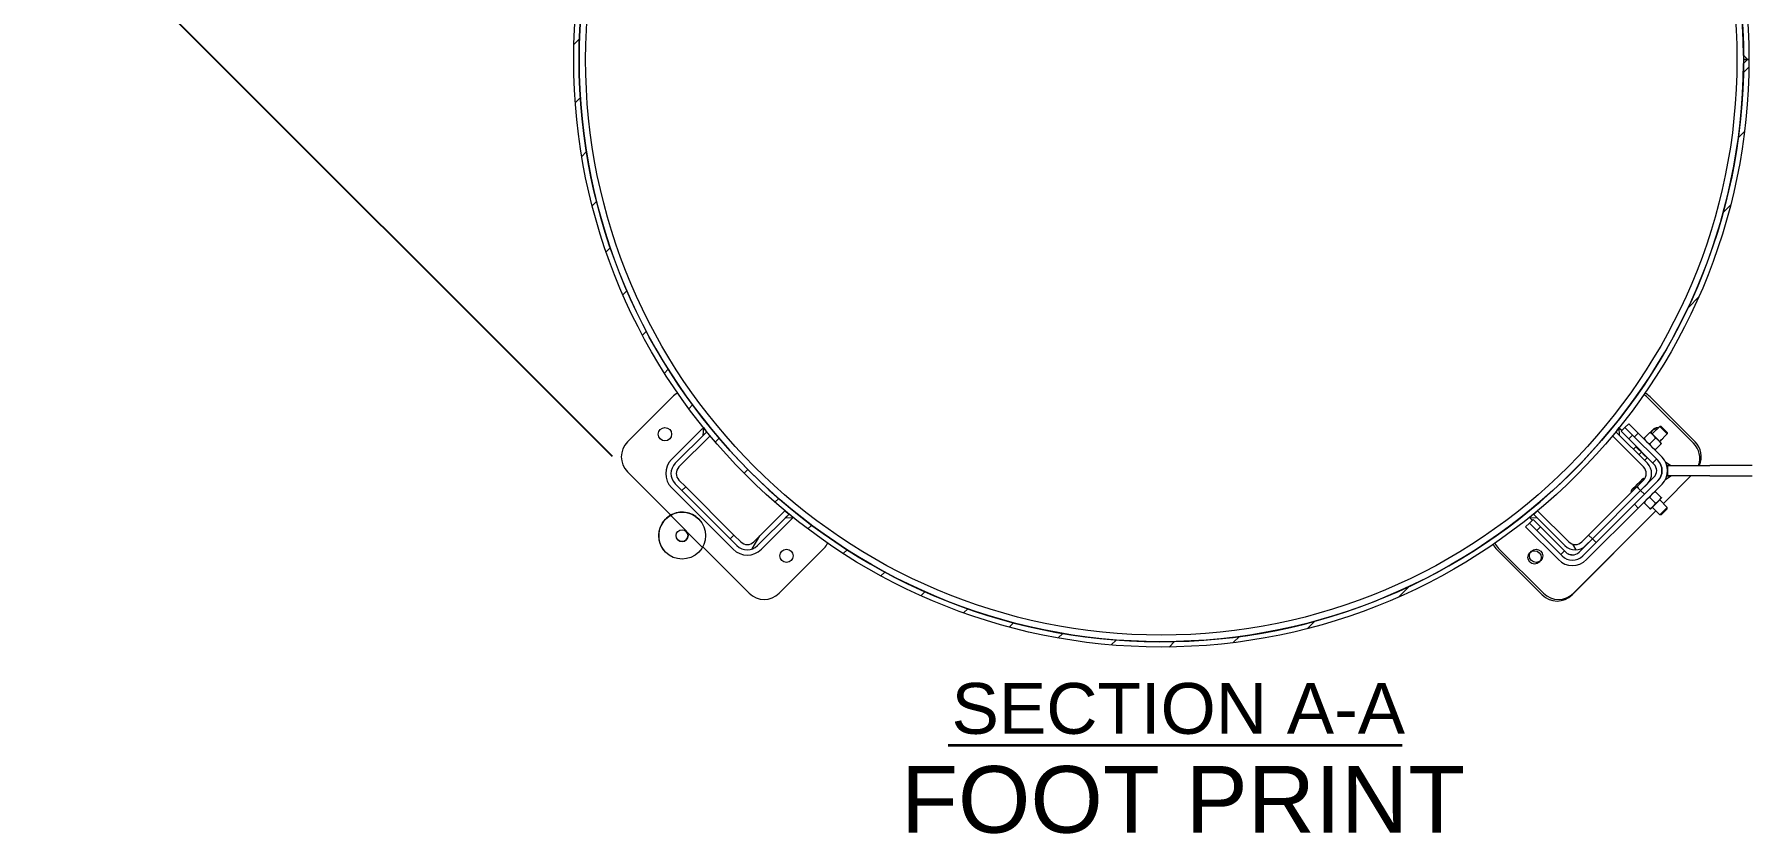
# Model space of a CAD drawing. Header units: inches. Extents: x 20 to 536, y 8 to 344.
# Drawn here: x 223.8 to 304.8, y 180.9 to 218.6 of the extents above; entities that cross this region are included whole.
import ezdxf

# ---------------------------------------------------------------- set-up
doc = ezdxf.new("R2010")
doc.units = ezdxf.units.IN
doc.header["$LTSCALE"] = 16
doc.header["$MEASUREMENT"] = 0
for name, color, linetype, lineweight in [('Dimension (ANSI)', 7, 'Continuous', 25), ('Hatch', 7, 'Continuous', 18), ('Symbol', 7, 'Continuous', 25), ('Visible', 7, 'Continuous', 18)]:
    doc.layers.add(name, color=color, linetype=linetype, lineweight=lineweight)
doc.styles.add('Standard D-E', font='arial.ttf')
doc.styles.add('Standard Large', font='arial.ttf')
doc.styles.add('Text Style242', font='arial.ttf')
doc.dimstyles.new('in [mm] D-E NeptuneBenson', dxfattribs={"dimscale": 16, "dimtxt": 0.15, "dimasz": 0.098425, "dimexe": 0.125, "dimexo": 0.063, "dimgap": 0.031496, "dimtad": 0, "dimtih": 1, "dimtoh": 1, "dimdec": 4, "dimrnd": 1e-08, "dimzin": 3, "dimdsep": 46, "dimlunit": 5, "dimtxsty": 'Standard D-E', "dimcen": 0.09, "dimdle": 0.393701, "dimclrd": 256, "dimclre": 256, "dimclrt": 256, "dimadec": 1, "dimazin": 1, "dimtfac": 1, "dimtofl": 0, "dimtmove": 0, "dimatfit": 3, "dimfxl": 1, "dimfrac": 1, "dimtolj": 1, "dimtzin": 4, "dimlwd": -1, "dimlwe": -1, "dimarcsym": 0})

# ---------------------------------------------------------------- blocks, each defined once
blk = doc.blocks.new('*D29')
at = {"layer": 'Defpoints', "color": 0, "transparency": 16777216}
for p in [(296.471, 242.647), (225.188, 224.571), (251.792, 197.967)]:
    blk.add_point(p, dxfattribs=at)
at = {"layer": 'Dimension (ANSI)', "transparency": 16777216}
for p, q in [((295.758, 243.359), (268.453, 270.664)), ((268.754, 268.137), (254.315, 253.698)), ((226.302, 225.684), (240.74, 240.123)), ((251.079, 198.68), (223.774, 225.985))]:
    blk.add_line(p, q, dxfattribs=at)
for points in [[(268.568, 268.322), (268.94, 267.951), (269.868, 269.25)], [(226.116, 225.87), (226.487, 225.499), (225.188, 224.571)]]:
    blk.add_solid(points, dxfattribs=at)
at = {"layer": 'Dimension (ANSI)', "transparency": 16777216, "char_height": 2.4, "attachment_point": 5, "rotation": 45, "style": 'Standard D-E'}
for s, insert in [('\\A1; 63{\\H1x;\\S3#16;} in', (245.423, 249.015)), ('\\A1;[1604.9 mm]', (248.972, 245.466))]:
    blk.add_mtext(s, dxfattribs=dict(at, insert=insert))

msp = doc.modelspace()

# ---------------------------------------------------------------- hatches: boundary and pattern name
at = {"layer": 'Hatch'}
h = msp.add_hatch(dxfattribs=at)
h.set_pattern_fill('ANSI31', color=256, scale=16, style=0)
edge = h.paths.add_edge_path()
edge.add_spline(control_points=[(304.50356, 217.62512), (304.53547, 217.59379), (304.5673, 217.56237), (304.63085, 217.49932), (304.66258, 217.46768), (304.69421, 217.43597)], knot_values=[-0.68216034, -0.68216034, -0.68216034, -0.68216034, -0.34137341, -0.34137341, 0, 0, 0, 0], degree=3, periodic=0)
edge.add_line((304.69421, 217.43597), (304.75421, 217.43597))
edge.add_ellipse((277.00219, 217.43596), major_axis=(0, 27.75202), ratio=1, start_angle=270, end_angle=308.7969739)
edge.add_ellipse((277.00219, 217.43596), major_axis=(-17.38838, 21.62912), ratio=1, start_angle=270, end_angle=270.5161423)
edge.add_ellipse((277.00219, 217.43596), major_axis=(-17.58252, 21.47161), ratio=1, start_angle=270, end_angle=281.3737575)
edge.add_ellipse((277.00219, 217.43596), major_axis=(-21.47161, 17.58252), ratio=1, start_angle=270, end_angle=270.5161423)
edge.add_ellipse((277.00219, 217.43596), major_axis=(-21.62912, 17.38838), ratio=1, start_angle=270, end_angle=347.5939579)
edge.add_ellipse((277.00219, 217.43596), major_axis=(-21.62912, -17.38838), ratio=1, start_angle=270, end_angle=270.5161423)
edge.add_ellipse((277.00219, 217.43596), major_axis=(-21.47161, -17.58252), ratio=1, start_angle=270, end_angle=281.3737575)
edge.add_ellipse((277.00219, 217.43596), major_axis=(-17.58252, -21.47161), ratio=1, start_angle=270, end_angle=270.5161423)
edge.add_ellipse((277.00219, 217.43596), major_axis=(-17.38838, -21.62912), ratio=1, start_angle=270, end_angle=347.5939579)
edge.add_ellipse((277.00219, 217.43596), major_axis=(17.38838, -21.62912), ratio=1, start_angle=270, end_angle=270.5161423)
edge.add_ellipse((277.00219, 217.43596), major_axis=(17.58252, -21.47161), ratio=1, start_angle=270, end_angle=281.3737575)
edge.add_ellipse((277.00219, 217.43596), major_axis=(21.47161, -17.58252), ratio=1, start_angle=270, end_angle=270.5161423)
edge.add_ellipse((277.00219, 217.43596), major_axis=(21.62912, -17.38838), ratio=1, start_angle=270, end_angle=347.5939579)
edge.add_ellipse((277.00219, 217.43596), major_axis=(21.62912, 17.38838), ratio=1, start_angle=270, end_angle=270.5161423)
edge.add_ellipse((277.00219, 217.43596), major_axis=(21.47161, 17.58252), ratio=1, start_angle=270, end_angle=281.3737575)
edge.add_ellipse((277.00219, 217.43596), major_axis=(17.58252, 21.47161), ratio=1, start_angle=270, end_angle=270.5161423)
edge.add_ellipse((277.00219, 217.43596), major_axis=(17.38838, 21.62912), ratio=1, start_angle=270, end_angle=308.7969739)
edge.add_line((304.75421, 217.43596), (304.69421, 217.43596))
edge.add_spline(control_points=[(304.69421, 217.43596), (304.66258, 217.40424), (304.63085, 217.37261), (304.5673, 217.30956), (304.53547, 217.27814), (304.50356, 217.24681)], knot_values=[-0.68216032, -0.68216032, -0.68216032, -0.68216032, -0.34078692, -0.34078692, 0, 0, 0, 0], degree=3, periodic=0)
edge.add_ellipse((277.00219, 217.43596), major_axis=(-0.18916, -27.50137), ratio=1, start_angle=90.7881646, end_angle=450, ccw=False)
h = msp.add_hatch(dxfattribs=at)
h.set_pattern_fill('ANSI31', color=256, scale=16, angle=15, style=0)
edge = h.paths.add_edge_path()
edge.add_line((255.69056, 199.65987), (255.51379, 199.83665))
edge.add_line((255.51379, 199.83665), (255.35381, 199.67667))
edge.add_line((255.35381, 199.67667), (254.04579, 198.36865))
edge.add_ellipse((254.53369, 197.88075), major_axis=(-0.4879, -0.4879), ratio=1, start_angle=270, end_angle=360)
edge.add_line((254.04579, 197.39284), (254.36212, 197.07652))
edge.add_line((254.36212, 197.07652), (254.53889, 197.25329))
edge.add_line((254.53889, 197.25329), (254.22257, 197.56962))
edge.add_ellipse((254.53369, 197.88075), major_axis=(-0.31113, 0.31113), ratio=1, start_angle=0, end_angle=90, ccw=False)
edge.add_line((254.22257, 198.19187), (255.69056, 199.65987))
h = msp.add_hatch(dxfattribs=at)
h.set_pattern_fill('ANSI31', color=256, scale=16, angle=75, style=0)
edge = h.paths.add_edge_path()
edge.add_line((255.35381, 199.67667), (255.51379, 199.83665))
edge.add_line((255.51379, 199.83665), (255.53058, 199.85344))
edge.add_ellipse((277.00219, 217.43596), major_axis=(-17.58252, 21.47161), ratio=1, start_angle=89.4838577, end_angle=90, ccw=False)
edge.add_line((255.37307, 200.04758), (255.35381, 199.67667))
h = msp.add_hatch(dxfattribs=at)
h.set_pattern_fill('ANSI31', color=256, scale=16, angle=75.0002, style=0)
edge = h.paths.add_edge_path()
edge.add_line((299.64226, 197.07652), (299.95859, 197.39284))
edge.add_ellipse((299.47069, 197.88075), major_axis=(0.4879, 0.4879), ratio=1, start_angle=270, end_angle=360)
edge.add_line((299.95859, 198.36865), (298.65057, 199.67667))
edge.add_line((298.65057, 199.67667), (298.49059, 199.83665))
edge.add_line((298.49059, 199.83665), (298.31382, 199.65987))
edge.add_line((298.31382, 199.65987), (299.78181, 198.19187))
edge.add_ellipse((299.47069, 197.88075), major_axis=(0.31113, -0.31113), ratio=1, start_angle=0, end_angle=90, ccw=False)
edge.add_line((299.78181, 197.56962), (299.46549, 197.25329))
edge.add_line((299.46549, 197.25329), (299.64226, 197.07652))
h = msp.add_hatch(dxfattribs=at)
h.set_pattern_fill('ANSI31', color=256, scale=16, angle=75.0002, style=0)
edge = h.paths.add_edge_path()
edge.add_line((298.4738, 199.85344), (298.49059, 199.83665))
edge.add_line((298.49059, 199.83665), (298.65057, 199.67667))
edge.add_line((298.65057, 199.67667), (298.63131, 200.04758))
edge.add_ellipse((277.00219, 217.43596), major_axis=(-17.38838, -21.62912), ratio=1, start_angle=89.4838577, end_angle=90, ccw=False)
h = msp.add_hatch(dxfattribs=at)
h.set_pattern_fill('ANSI31', color=256, scale=16, style=0)
edge = h.paths.add_edge_path()
edge.add_line((299.81904, 196.89974), (300.4477, 197.5284))
edge.add_ellipse((299.9598, 198.0163), major_axis=(0.4879, 0.4879), ratio=1, start_angle=270, end_angle=360)
edge.add_line((300.4477, 198.50421), (299.25502, 199.69689))
edge.add_line((299.25502, 199.69689), (299.07824, 199.52011))
edge.add_line((299.07824, 199.52011), (300.27092, 198.32743))
edge.add_ellipse((299.9598, 198.0163), major_axis=(0.31113, -0.31113), ratio=1, start_angle=0, end_angle=90, ccw=False)
edge.add_line((300.27092, 197.70518), (299.95859, 197.39284))
edge.add_line((299.95859, 197.39284), (299.64226, 197.07652))
edge.add_line((299.64226, 197.07652), (299.81904, 196.89974))
h = msp.add_hatch(dxfattribs=at)
h.set_pattern_fill('ANSI31', color=256, scale=16, angle=90.0002, style=0)
edge = h.paths.add_edge_path()
edge.add_ellipse((254.37009, 194.94722), major_axis=(0.78332, -0.78332), ratio=0.99999983, start_angle=0, end_angle=360)
edge = h.paths.add_edge_path(flags=0)
edge.add_ellipse((254.37009, 194.94722), major_axis=(0.19887, -0.19887), ratio=0.99999983, start_angle=0, end_angle=360)
h = msp.add_hatch(dxfattribs=at)
h.set_pattern_fill('ANSI31', color=256, scale=16, angle=15, style=0)
edge = h.paths.add_edge_path()
edge.add_line((256.64274, 194.79589), (256.95907, 194.47956))
edge.add_ellipse((257.44697, 194.96747), major_axis=(0.4879, -0.4879), ratio=1, start_angle=270, end_angle=360)
edge.add_line((257.93488, 194.47956), (259.24289, 195.78758))
edge.add_line((259.24289, 195.78758), (259.40287, 195.94756))
edge.add_line((259.40287, 195.94756), (259.2261, 196.12434))
edge.add_line((259.2261, 196.12434), (257.7581, 194.65634))
edge.add_ellipse((257.44697, 194.96747), major_axis=(-0.31113, -0.31113), ratio=1, start_angle=0, end_angle=90, ccw=False)
edge.add_line((257.13585, 194.65634), (256.81952, 194.97267))
edge.add_line((256.81952, 194.97267), (256.64274, 194.79589))
h = msp.add_hatch(dxfattribs=at)
h.set_pattern_fill('ANSI31', color=256, scale=16, angle=75, style=0)
edge = h.paths.add_edge_path()
edge.add_line((259.41967, 195.96436), (259.40287, 195.94756))
edge.add_line((259.40287, 195.94756), (259.24289, 195.78758))
edge.add_line((259.24289, 195.78758), (259.61381, 195.80684))
edge.add_ellipse((277.00219, 217.43596), major_axis=(-21.62912, 17.38838), ratio=1, start_angle=89.4838577, end_angle=90, ccw=False)
h = msp.add_hatch(dxfattribs=at)
h.set_pattern_fill('ANSI31', color=256, scale=16, angle=75.0002, style=0)
edge = h.paths.add_edge_path()
edge.add_line((294.39057, 195.80684), (294.76149, 195.78758))
edge.add_line((294.76149, 195.78758), (294.60151, 195.94756))
edge.add_line((294.60151, 195.94756), (294.58471, 195.96436))
edge.add_ellipse((277.00219, 217.43596), major_axis=(-21.47161, -17.58252), ratio=1, start_angle=89.4838577, end_angle=90, ccw=False)
h = msp.add_hatch(dxfattribs=at)
h.set_pattern_fill('ANSI31', color=256, scale=16, angle=75.0002, style=0)
edge = h.paths.add_edge_path()
edge.add_line((294.77828, 196.12434), (294.60151, 195.94756))
edge.add_line((294.60151, 195.94756), (294.76149, 195.78758))
edge.add_line((294.76149, 195.78758), (296.0695, 194.47956))
edge.add_ellipse((296.55741, 194.96747), major_axis=(0.4879, -0.4879), ratio=1, start_angle=270, end_angle=360)
edge.add_line((297.04531, 194.47956), (297.36164, 194.79589))
edge.add_line((297.36164, 194.79589), (297.18486, 194.97267))
edge.add_line((297.18486, 194.97267), (296.86853, 194.65634))
edge.add_ellipse((296.55741, 194.96747), major_axis=(-0.31113, -0.31113), ratio=1, start_angle=0, end_angle=90, ccw=False)
edge.add_line((296.24628, 194.65634), (294.77828, 196.12434))
h = msp.add_hatch(dxfattribs=at)
h.set_pattern_fill('ANSI31', color=256, scale=16, style=0)
edge = h.paths.add_edge_path()
edge.add_line((296.11072, 194.16723), (294.91804, 195.35991))
edge.add_line((294.91804, 195.35991), (294.74126, 195.18313))
edge.add_line((294.74126, 195.18313), (295.93395, 193.99045))
edge.add_ellipse((296.42185, 194.47836), major_axis=(0.4879, -0.4879), ratio=1, start_angle=270, end_angle=360)
edge.add_line((296.90975, 193.99045), (297.53841, 194.61911))
edge.add_line((297.53841, 194.61911), (297.36164, 194.79589))
edge.add_line((297.36164, 194.79589), (297.04531, 194.47956))
edge.add_line((297.04531, 194.47956), (296.73298, 194.16723))
edge.add_ellipse((296.42185, 194.47836), major_axis=(-0.31113, -0.31113), ratio=1, start_angle=0, end_angle=90, ccw=False)

# ---------------------------------------------------------------- linework, layer by layer
at = {"layer": 'Symbol', "lineweight": 35}
msp.add_line((266.9386, 185.05343), (288.3758, 185.05343), dxfattribs=at)
at = {"layer": 'Visible', "linetype": 'Continuous', "lineweight": 18}
for p, q in [((304.50219, 217.43597), (304.69421, 217.43597)), ((304.69421, 217.43596), (304.50219, 217.43596)), ((304.69421, 217.43597), (304.75421, 217.43597)), ((304.75421, 217.43596), (304.69421, 217.43596)), ((251.79153, 199.38123), (253.91285, 201.50255)), ((300.02102, 201.42922), (302.14234, 199.3079)), ((253.86901, 198.54543), (255.33701, 200.01343)), ((255.51379, 199.83665), (254.04579, 198.36865)), ((254.22257, 198.19187), (255.69056, 199.65987)), ((255.3696, 199.98083), (255.33701, 200.01343)), ((255.37307, 200.04758), (255.35381, 199.67667)), ((255.35381, 199.67667), (255.53058, 199.85344)), ((255.69056, 199.65987), (255.51379, 199.83665)), ((298.49059, 199.83665), (298.31382, 199.65987)), ((298.31382, 199.65987), (299.78181, 198.19187)), ((298.4738, 199.85344), (298.65057, 199.67667)), ((299.95859, 198.36865), (298.49059, 199.83665)), ((298.65057, 199.67667), (298.63131, 200.04758)), ((298.63478, 199.98083), (298.66737, 200.01343)), ((298.66737, 200.01343), (298.76591, 199.91489)), ((298.72469, 199.87367), (298.90147, 200.05044)), ((299.07824, 199.52011), (298.72469, 199.87367)), ((299.07824, 200.22722), (298.90147, 200.05044)), ((299.25502, 199.69689), (298.90147, 200.05044)), ((299.52139, 199.78407), (299.07824, 200.22722)), ((299.25502, 199.69689), (299.07824, 199.52011)), ((299.07824, 199.52011), (300.27092, 198.32743)), ((300.4477, 198.50421), (299.25502, 199.69689)), ((299.52139, 199.78407), (299.34461, 199.60729)), ((300.65276, 198.6527), (299.52139, 199.78407)), ((300.07966, 199.81201), (299.81024, 199.54259)), ((300.34482, 199.54684), (300.0754, 199.27742)), ((300.23592, 199.70311), (300.10334, 199.83569)), ((300.19173, 199.7473), (300.54868, 200.10425)), ((300.50109, 199.43794), (300.23592, 199.70311)), ((300.63367, 199.30536), (300.50109, 199.43794)), ((300.54528, 199.39375), (300.90223, 199.7507)), ((300.61542, 200.10426), (300.54868, 200.10425)), ((300.90223, 199.7507), (300.54868, 200.10425)), ((300.61542, 200.10426), (300.90224, 199.81744)), ((300.90224, 199.81744), (300.90223, 199.7507)), ((299.41532, 199.14767), (299.29745, 199.0298)), ((299.41532, 199.14767), (299.433, 199.16535)), ((299.41532, 199.14767), (299.5479, 199.01509)), ((299.5479, 199.01509), (299.68049, 198.88251)), ((299.68049, 198.88251), (299.56261, 198.76463)), ((299.68049, 198.88251), (299.81307, 198.74992)), ((299.81307, 198.74992), (299.94565, 198.61734)), ((299.94565, 198.61734), (299.82778, 198.49947)), ((299.94565, 198.61734), (299.96333, 198.63502)), ((300.60999, 199.28168), (300.34057, 199.01226)), ((253.8389, 195.91965), (251.79153, 197.96701)), ((300.4477, 198.50421), (300.47599, 198.47592)), ((300.81038, 198.44002), (301.06845, 198.2663)), ((301.06845, 198.2663), (300.88095, 198.2663)), ((300.91637, 198.2663), (302.91637, 198.2663)), ((300.91637, 198.2663), (300.91637, 197.7663)), ((304.91637, 198.2663), (302.91637, 198.2663)), ((256.78229, 194.30279), (253.86901, 197.21607)), ((254.04579, 197.39284), (254.36212, 197.07652)), ((254.53889, 197.25329), (254.22257, 197.56962)), ((254.36212, 197.07652), (254.53889, 197.25329)), ((256.64274, 194.79589), (254.36212, 197.07652)), ((254.53889, 197.25329), (256.81952, 194.97267)), ((297.18486, 194.97267), (299.46549, 197.25329)), ((299.64226, 197.07652), (297.36164, 194.79589)), ((297.36164, 194.79589), (299.64226, 197.07652)), ((299.21568, 197.00349), (299.18775, 197.03143)), ((299.2046, 197.09565), (299.19112, 197.04534)), ((299.23308, 197.12413), (299.2046, 197.09565)), ((299.45495, 197.346), (299.23308, 197.12413)), ((299.35372, 197.14152), (299.32578, 197.16946)), ((299.69164, 197.58269), (299.45495, 197.346)), ((299.78181, 197.56962), (299.46549, 197.25329)), ((299.46549, 197.25329), (299.64226, 197.07652)), ((299.52139, 196.24854), (300.65276, 197.37991)), ((299.65942, 197.44723), (299.63148, 197.47517)), ((300.27092, 197.70518), (299.64226, 197.07652)), ((299.64226, 197.07652), (299.95859, 197.39284)), ((299.64226, 197.07652), (299.81904, 196.89974)), ((299.73493, 197.62598), (299.69164, 197.58269)), ((299.73493, 197.62598), (299.78525, 197.63947)), ((299.82379, 197.61822), (299.79916, 197.64284)), ((299.81904, 196.89974), (300.4477, 197.5284)), ((299.96331, 197.39761), (299.96333, 197.39759)), ((300.60999, 196.75093), (300.34057, 197.02035)), ((300.47599, 197.55668), (300.4477, 197.5284)), ((302.01497, 197.7663), (300.7164, 196.46774)), ((300.81038, 197.59259), (301.06845, 197.7663)), ((300.88095, 197.7663), (301.06845, 197.7663)), ((302.91637, 197.7663), (300.91637, 197.7663)), ((302.91637, 197.7663), (304.91637, 197.7663)), ((297.08653, 193.81368), (299.52139, 196.24854)), ((299.81904, 196.89974), (297.53841, 194.61911)), ((299.52139, 196.24854), (299.34461, 196.42531)), ((300.07966, 196.2206), (299.81024, 196.49002)), ((300.34482, 196.48577), (300.0754, 196.75518)), ((300.10334, 196.19692), (300.23592, 196.3295)), ((300.19173, 196.28531), (300.54868, 195.92835)), ((300.23592, 196.3295), (300.50109, 196.59467)), ((300.50109, 196.59467), (300.63367, 196.72725)), ((300.54528, 196.63886), (300.90223, 196.28191)), ((300.54868, 195.92835), (300.90223, 196.28191)), ((300.90224, 196.21517), (300.61542, 195.92835)), ((300.90224, 196.21517), (300.90223, 196.28191)), ((255.15341, 195.73054), (255.15321, 195.73074)), ((259.2261, 196.12434), (257.7581, 194.65634)), ((257.93488, 194.47956), (259.40287, 195.94756)), ((259.57965, 195.77078), (258.11165, 194.30279)), ((259.40287, 195.94756), (259.2261, 196.12434)), ((259.41967, 195.96436), (259.24289, 195.78758)), ((259.24289, 195.78758), (259.61381, 195.80684)), ((259.54706, 195.80338), (259.57965, 195.77078)), ((294.21093, 195.35991), (294.38771, 195.53669)), ((294.56449, 195.71347), (294.38771, 195.53669)), ((294.38771, 195.53669), (294.74126, 195.18313)), ((294.39057, 195.80684), (294.76149, 195.78758)), ((294.45732, 195.80338), (294.42473, 195.77078)), ((294.52327, 195.67225), (294.42473, 195.77078)), ((294.56449, 195.71347), (294.91804, 195.35991)), ((294.76149, 195.78758), (294.58471, 195.96436)), ((294.77828, 196.12434), (294.60151, 195.94756)), ((294.60151, 195.94756), (296.0695, 194.47956)), ((296.24628, 194.65634), (294.77828, 196.12434)), ((300.36285, 196.11419), (296.40064, 192.15198)), ((300.61542, 195.92835), (300.54868, 195.92835)), ((256.81952, 194.97267), (256.64274, 194.79589)), ((256.64274, 194.79589), (256.95907, 194.47956)), ((257.13585, 194.65634), (256.81952, 194.97267)), ((294.21093, 195.35991), (295.75717, 193.81368)), ((294.91804, 195.35991), (294.74126, 195.18313)), ((294.74126, 195.18313), (295.93395, 193.99045)), ((296.11072, 194.16723), (294.91804, 195.35991)), ((297.36164, 194.79589), (296.73298, 194.16723)), ((297.18486, 194.97267), (296.86853, 194.65634)), ((296.90975, 193.99045), (297.53841, 194.61911)), ((297.04531, 194.47956), (297.36164, 194.79589)), ((297.36164, 194.79589), (297.18486, 194.97267)), ((297.53841, 194.61911), (297.36164, 194.79589)), ((253.58677, 194.16391), (253.58657, 194.16411)), ((257.53324, 192.22531), (255.34232, 194.41623)), ((261.06877, 194.34663), (258.94745, 192.22531)), ((294.98642, 192.15198), (292.8651, 194.2733))]:
    msp.add_line(p, q, dxfattribs=at)
at = {"layer": 'Visible'}
for p, q in [((300.09153, 201.50255), (302.21285, 199.38123)), ((302.01214, 197.7663), (300.71499, 196.46915)), ((300.36143, 196.1156), (296.47114, 192.22531)), ((295.05693, 192.22531), (292.93561, 194.34663))]:
    msp.add_line(p, q, dxfattribs=at)
at = {"layer": 'Visible', "linetype": 'Continuous', "lineweight": 18}
for centre, radius in [((277.00219, 217.43596), 27.75202), ((277.00219, 217.43596), 27.5), ((277.00219, 217.43596), 27.19), ((253.5593, 199.73478), 0.315), ((254.37009, 194.94722), 0.28125), ((259.30101, 193.99307), 0.315), ((294.63287, 193.91974), 0.315)]:
    msp.add_circle(centre, radius, dxfattribs=at)
at = {"layer": 'Visible'}
msp.add_circle((294.70337, 193.99307), 0.315, dxfattribs=at)
at = {"layer": 'Visible', "linetype": 'Continuous', "lineweight": 18}
for centre, radius, start, end in [((277.00219, 217.43596), 27.50202, 0.3940823, 359.6059177), ((254.61996, 200.79544), 1, 117.6605795, 135), ((299.31392, 200.72211), 1, 45, 61.4032439), ((277.00219, 217.43596), 27.75202, 218.7969789, 219.3131212), ((277.00219, 217.43596), 27.75202, 320.6868788, 321.2030211), ((300.37458, 199.66145), 0.315, 82.0976018, 147.5761797), ((300.37458, 199.66145), 0.315, 304.7778206, 325.2221794), ((252.49864, 198.67412), 1, 135, 225), ((300.01637, 198.0163), 0.9, 315, 45), ((301.43524, 198.60079), 1, 340.458746, 45), ((254.53369, 197.88075), 0.94, 135, 225), ((254.53369, 197.88075), 0.69, 135, 225), ((254.53369, 197.88075), 0.44, 135, 225), ((299.47069, 197.88075), 0.44, 315, 45), ((299.47069, 197.88075), 0.69, 315, 45), ((299.9598, 198.0163), 0.44, 315, 45), ((299.47069, 197.88075), 0.94, 8.7556128, 22.225803), ((299.9598, 198.0163), 0.69, 315, 45), ((300.01637, 198.0163), 0.65, 315, 45), ((300.01637, 198.0163), 0.9, 16.1276202, 28.0859338), ((300.01637, 198.0163), 0.9, 331.9140662, 343.8723798), ((277.00219, 217.43596), 27.75202, 230.6868788, 231.2030211), ((277.00219, 217.43596), 27.75202, 308.7969789, 309.3131212), ((254.36958, 194.94774), 0.28125, 225.0739774, 44.9260225), ((257.44697, 194.96747), 0.44, 225, 315), ((260.36167, 195.05373), 1, 315, 332.3394205), ((296.55741, 194.96747), 0.44, 225, 315), ((257.44697, 194.96747), 0.94, 225, 315), ((257.44697, 194.96747), 0.69, 225, 315), ((293.57221, 194.9804), 1, 206.4749934, 225), ((296.42185, 194.47836), 0.94, 225, 315), ((296.42185, 194.47836), 0.69, 225, 315), ((296.55741, 194.96747), 0.69, 225, 315), ((296.42185, 194.47836), 0.44, 225, 315), ((296.55741, 194.96747), 0.94, 247.774197, 261.2443872), ((258.24035, 192.93241), 1, 225, 315), ((295.69353, 192.85908), 1, 225, 315)]:
    msp.add_arc(centre, radius, start, end, dxfattribs=at)
at = {"layer": 'Visible'}
for centre, radius, start, end in [((299.38442, 200.79544), 1, 45, 62.3394205), ((300.44508, 199.73478), 0.315, 81.6428702, 167.7254992), ((300.44508, 199.73478), 0.315, 307.0861418, 322.9138582), ((301.50574, 198.67412), 1, 335.9322273, 45), ((293.64271, 195.05373), 1, 207.6605795, 225), ((295.76403, 192.93241), 1, 225, 315)]:
    msp.add_arc(centre, radius, start, end, dxfattribs=at)
at = {"layer": 'Visible', "linetype": 'Continuous', "lineweight": 18}
msp.add_ellipse((254.37009, 194.94722), major_axis=(0.78332, -0.78332), ratio=0.99999983, dxfattribs=at)
for points, knots in [([(304.50356, 217.62512), (304.53547, 217.59379), (304.5673, 217.56237), (304.63085, 217.49932), (304.66258, 217.46768), (304.69421, 217.43597)], [-0.682160338, -0.682160338, -0.682160338, -0.682160338, -0.341373408, -0.341373408, 0, 0, 0, 0]), ([(304.69421, 217.43596), (304.66258, 217.40424), (304.63085, 217.37261), (304.5673, 217.30956), (304.53547, 217.27814), (304.50356, 217.24681)], [-0.682160323, -0.682160323, -0.682160323, -0.682160323, -0.340786923, -0.340786923, 0, 0, 0, 0]), ([(255.15321, 195.73074), (255.06965, 195.81429), (254.97263, 195.88435), (254.76144, 195.99041), (254.64731, 196.02639), (254.41348, 196.06063), (254.29382, 196.05888), (254.06108, 196.01783), (253.94805, 195.97853), (253.74005, 195.86635), (253.64511, 195.79349), (253.48296, 195.62158), (253.41576, 195.52255), (253.31592, 195.30835), (253.28328, 195.19322), (253.25588, 194.95849), (253.26112, 194.83893), (253.30896, 194.6075), (253.35154, 194.49566), (253.45896, 194.30969), (253.51827, 194.23241), (253.58657, 194.16411)], [3.14159265, 3.14159265, 3.14159265, 3.14159265, 3.46159261, 3.46159261, 3.78159258, 3.78159258, 4.10159257, 4.10159257, 4.42159259, 4.42159259, 4.74159262, 4.74159262, 5.06159266, 5.06159266, 5.38159269, 5.38159269, 5.7015927, 5.7015927, 6.02159268, 6.02159268, 6.28318531, 6.28318531, 6.28318531, 6.28318531])]:
    msp.add_open_spline(points, degree=3, knots=knots, dxfattribs=at)
for points, weights in [([(299.78656, 199.51891), (299.78656, 199.51891), (299.81024, 199.54259)], [1, 1.0379548493, 1]), ([(299.81024, 199.54259), (299.85761, 199.44786), (299.91914, 199.38632)], [1, 1.0379548493, 1]), ([(300.07966, 199.81201), (300.10334, 199.83569), (300.10334, 199.83569)], [1, 1.0379548493, 1]), ([(300.23592, 199.70311), (300.17439, 199.76464), (300.07966, 199.81201)], [1, 1.0379548493, 1]), ([(300.34482, 199.54684), (300.29745, 199.64158), (300.23592, 199.70311)], [1, 1.0379548493, 1]), ([(300.50109, 199.43794), (300.43956, 199.49947), (300.34482, 199.54684)], [1, 1.0379548493, 1]), ([(300.60999, 199.28168), (300.56262, 199.37641), (300.50109, 199.43794)], [1, 1.0379548493, 1]), ([(299.91914, 199.38632), (299.98067, 199.32479), (300.0754, 199.27742)], [1, 1.0379548493, 1]), ([(300.0754, 199.27742), (300.12277, 199.18269), (300.1843, 199.12116)], [1, 1.0379548493, 1]), ([(300.1843, 199.12116), (300.24584, 199.05963), (300.34057, 199.01226)], [1, 1.0379548493, 1]), ([(300.34057, 199.01226), (300.31689, 198.98858), (300.31689, 198.98858)], [1, 1.0379548493, 1]), ([(300.63367, 199.30536), (300.63367, 199.30536), (300.60999, 199.28168)], [1, 1.0379548493, 1]), ([(299.23308, 197.12413), (299.20105, 197.0921), (299.18775, 197.03143)], [1, 1.0379548493, 1]), ([(299.32578, 197.16946), (299.26511, 197.15616), (299.23308, 197.12413)], [1, 1.0379548493, 1]), ([(299.45495, 197.346), (299.38401, 197.27506), (299.32578, 197.16946)], [1, 1.0379548493, 1]), ([(299.63148, 197.47517), (299.52589, 197.41694), (299.45495, 197.346)], [1, 1.0379548493, 1]), ([(299.69164, 197.58269), (299.65273, 197.54378), (299.63148, 197.47517)], [1, 1.0379548493, 1]), ([(299.79916, 197.64284), (299.73055, 197.6216), (299.69164, 197.58269)], [1, 1.0379548493, 1]), ([(299.78525, 197.63947), (299.79196, 197.64126), (299.79916, 197.64284)], [1.00771288784, 1.00435648424, 1]), ([(300.34057, 197.02035), (300.24584, 196.97298), (300.1843, 196.91145)], [1, 1.0379548493, 1]), ([(300.31689, 197.04403), (300.31689, 197.04403), (300.34057, 197.02035)], [1, 1.0379548493, 1]), ([(299.81024, 196.49002), (299.78656, 196.5137), (299.78656, 196.5137)], [1, 1.0379548493, 1]), ([(299.91914, 196.64628), (299.85761, 196.58475), (299.81024, 196.49002)], [1, 1.0379548493, 1]), ([(300.0754, 196.75518), (299.98067, 196.70782), (299.91914, 196.64628)], [1, 1.0379548493, 1]), ([(300.1843, 196.91145), (300.12277, 196.84992), (300.0754, 196.75518)], [1, 1.0379548493, 1]), ([(300.07966, 196.2206), (300.17439, 196.26797), (300.23592, 196.3295)], [1, 1.0379548493, 1]), ([(300.10334, 196.19692), (300.10334, 196.19692), (300.07966, 196.2206)], [1, 1.0379548493, 1]), ([(300.23592, 196.3295), (300.29745, 196.39103), (300.34482, 196.48577)], [1, 1.0379548493, 1]), ([(300.34482, 196.48577), (300.43956, 196.53313), (300.50109, 196.59467)], [1, 1.0379548493, 1]), ([(300.50109, 196.59467), (300.56262, 196.6562), (300.60999, 196.75093)], [1, 1.0379548493, 1]), ([(300.60999, 196.75093), (300.63367, 196.72725), (300.63367, 196.72725)], [1, 1.0379548493, 1])]:
    msp.add_rational_spline(points, weights, degree=2, dxfattribs=at)

# ---------------------------------------------------------------- texts
at = {"layer": 'Symbol', "attachment_point": 7}
for s, insert, char_height, style in [('SECTION A-A', (267.09604, 185.55319), 2.4000001, 'Text Style242'), ('FOOT PRINT', (264.71054, 180.87147), 3.149606, 'Standard Large')]:
    msp.add_mtext(s, dxfattribs=dict(at, insert=insert, char_height=char_height, style=style))

# ---------------------------------------------------------------- dimensions: what is measured, and where the dimension line sits
at = {"layer": 'Dimension (ANSI)'}
dim = msp.add_linear_dim(base=(225.18795, 224.5706), p1=(296.47114, 242.64662), p2=(251.79153, 197.96701), angle=225, text=' <> in\\X[1604.9 mm]', dimstyle='in [mm] D-E NeptuneBenson', override={"dimgap": 0.031496, "dimtih": 0, "dimtoh": 0, "dimdec": 4, "dimpost": '', "dimtol": 0, "dimlim": 0, "dimtp": 0, "dimtm": 0, "dimtdec": 2, "dimatfit": 1}, dxfattribs=at)
dim.commit()
dim.dimension.update_dxf_attribs({"geometry": '*D29', "text_midpoint": (247.52776, 246.9104), "dimtype": 160})

doc.saveas('drawing.dxf')
